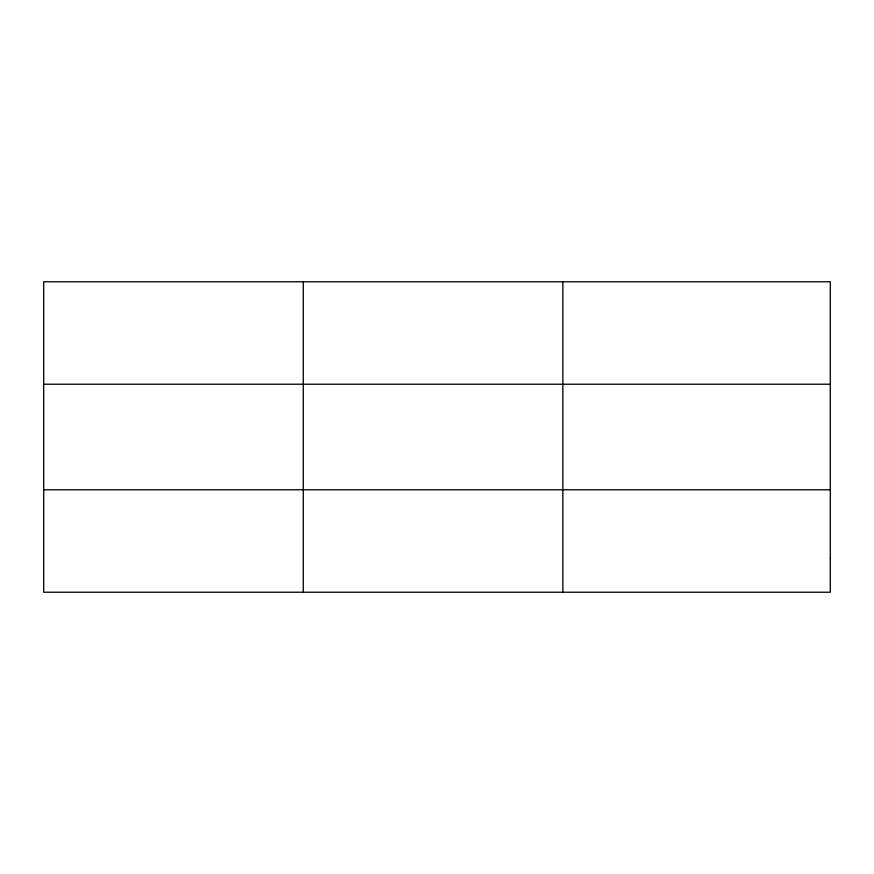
<?xml version="1.0" encoding="UTF-8"?>
<svg xmlns="http://www.w3.org/2000/svg" width="874" height="874" viewBox="0 0 874 874"><rect width="100%" height="100%" fill="white"/><g stroke="black" fill="none" stroke-linecap="round" stroke-linejoin="round"><path stroke-width="1.31" d="M303.278 592.233L303.278 281.767M562.856 592.233L562.856 281.767M43.7 384.221L830.3 384.221M43.7 489.779L830.3 489.779M830.3 558.082L830.3 592.233L43.7 592.233L43.7 281.767L830.3 281.767L830.3 558.082"/></g></svg>
